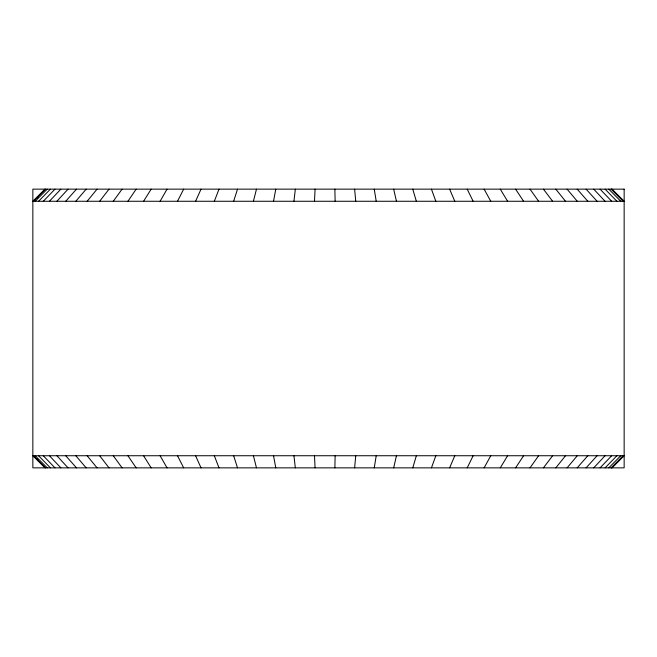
<?xml version="1.0" encoding="UTF-8"?>
<svg xmlns="http://www.w3.org/2000/svg" width="657" height="657" viewBox="0 0 657 657"><rect width="100%" height="100%" fill="white"/><g stroke="black" fill="none" stroke-linecap="round" stroke-linejoin="round"><path stroke-width="0.99" d="M334.865 467.858L335.136 455.736M314.498 201.264L315.073 189.142M354.624 467.858L355.741 455.736M293.934 201.264L295.346 189.142M374.252 467.858L376.215 455.736M273.534 201.264L275.784 189.142M393.666 467.858L396.45 455.736M253.405 201.264L256.485 189.142M412.752 467.858L416.357 455.736M233.637 201.264L237.522 189.142M431.435 467.858L435.837 455.736M214.33 201.264L219.011 189.142M449.618 467.858L454.792 455.736M195.581 201.264L201.034 189.142M467.201 467.858L473.139 455.736M177.489 201.264L183.681 189.142M484.119 467.858L490.771 455.736M160.119 201.264L167.026 189.142M500.273 467.858L507.615 455.736M143.579 201.264L151.159 189.142M515.589 467.858L523.588 455.736M127.934 201.264L136.155 189.142M529.994 467.858L538.617 455.736M113.267 201.264L122.095 189.142M543.421 467.858L552.611 455.736M99.65 201.264L109.037 189.142M555.797 467.858L565.521 455.736M87.151 201.264L97.047 189.142M567.073 467.858L577.273 455.736M75.826 201.264L86.182 189.142M577.183 467.858L587.818 455.736M65.725 201.264L76.499 189.142M586.077 467.858L597.09 455.736M56.913 201.264L68.049 189.142M593.723 467.858L605.064 455.736M49.423 201.264L60.863 189.142M600.071 467.858L611.683 455.736M43.288 201.264L54.983 189.142M605.097 467.858L616.923 455.736M38.541 201.264L50.433 189.142M608.776 467.858L620.758 455.736M35.215 201.264L47.238 189.142M36.669 198.414L38.09 196.985M611.092 467.858L623.173 455.736M44.972 189.142L32.85 201.264L624.15 201.264L612.028 189.142M33.31 201.264L45.415 189.142M611.585 467.858L623.69 455.736M612.028 467.858L624.15 455.736L32.85 455.736L44.972 467.858M611.585 189.142L623.69 201.264M611.092 189.142L623.173 201.264M36.669 458.586L38.09 460.015M33.31 455.736L45.415 467.858M35.215 455.736L47.238 467.858M608.776 189.142L620.758 201.264M38.541 455.736L50.433 467.858M605.097 189.142L616.923 201.264M43.288 455.736L54.983 467.858M600.071 189.142L611.683 201.264M49.423 455.736L60.863 467.858M593.723 189.142L605.064 201.264M56.913 455.736L68.049 467.858M586.077 189.142L597.09 201.264M65.725 455.736L76.499 467.858M577.183 189.142L587.818 201.264M75.826 455.736L86.182 467.858M567.073 189.142L577.273 201.264M87.151 455.736L97.047 467.858M555.797 189.142L565.521 201.264M99.65 455.736L109.037 467.858M543.421 189.142L552.611 201.264M113.267 455.736L122.095 467.858M529.994 189.142L538.617 201.264M127.934 455.736L136.155 467.858M515.589 189.142L523.588 201.264M143.579 455.736L151.159 467.858M500.273 189.142L507.615 201.264M160.119 455.736L167.026 467.858M484.119 189.142L490.771 201.264M177.489 455.736L183.681 467.858M467.201 189.142L473.139 201.264M195.581 455.736L201.034 467.858M449.618 189.142L454.792 201.264M214.33 455.736L219.011 467.858M431.435 189.142L435.837 201.264M233.637 455.736L237.522 467.858M412.752 189.142L416.357 201.264M253.405 455.736L256.485 467.858M393.666 189.142L396.45 201.264M273.534 455.736L275.784 467.858M374.252 189.142L376.215 201.264M293.934 455.736L295.346 467.858M354.624 189.142L355.741 201.264M314.498 455.736L315.073 467.858M334.865 189.142L335.136 201.264M624.15 189.142L32.85 189.142L32.85 467.858L624.15 467.858L624.15 189.142"/></g></svg>
